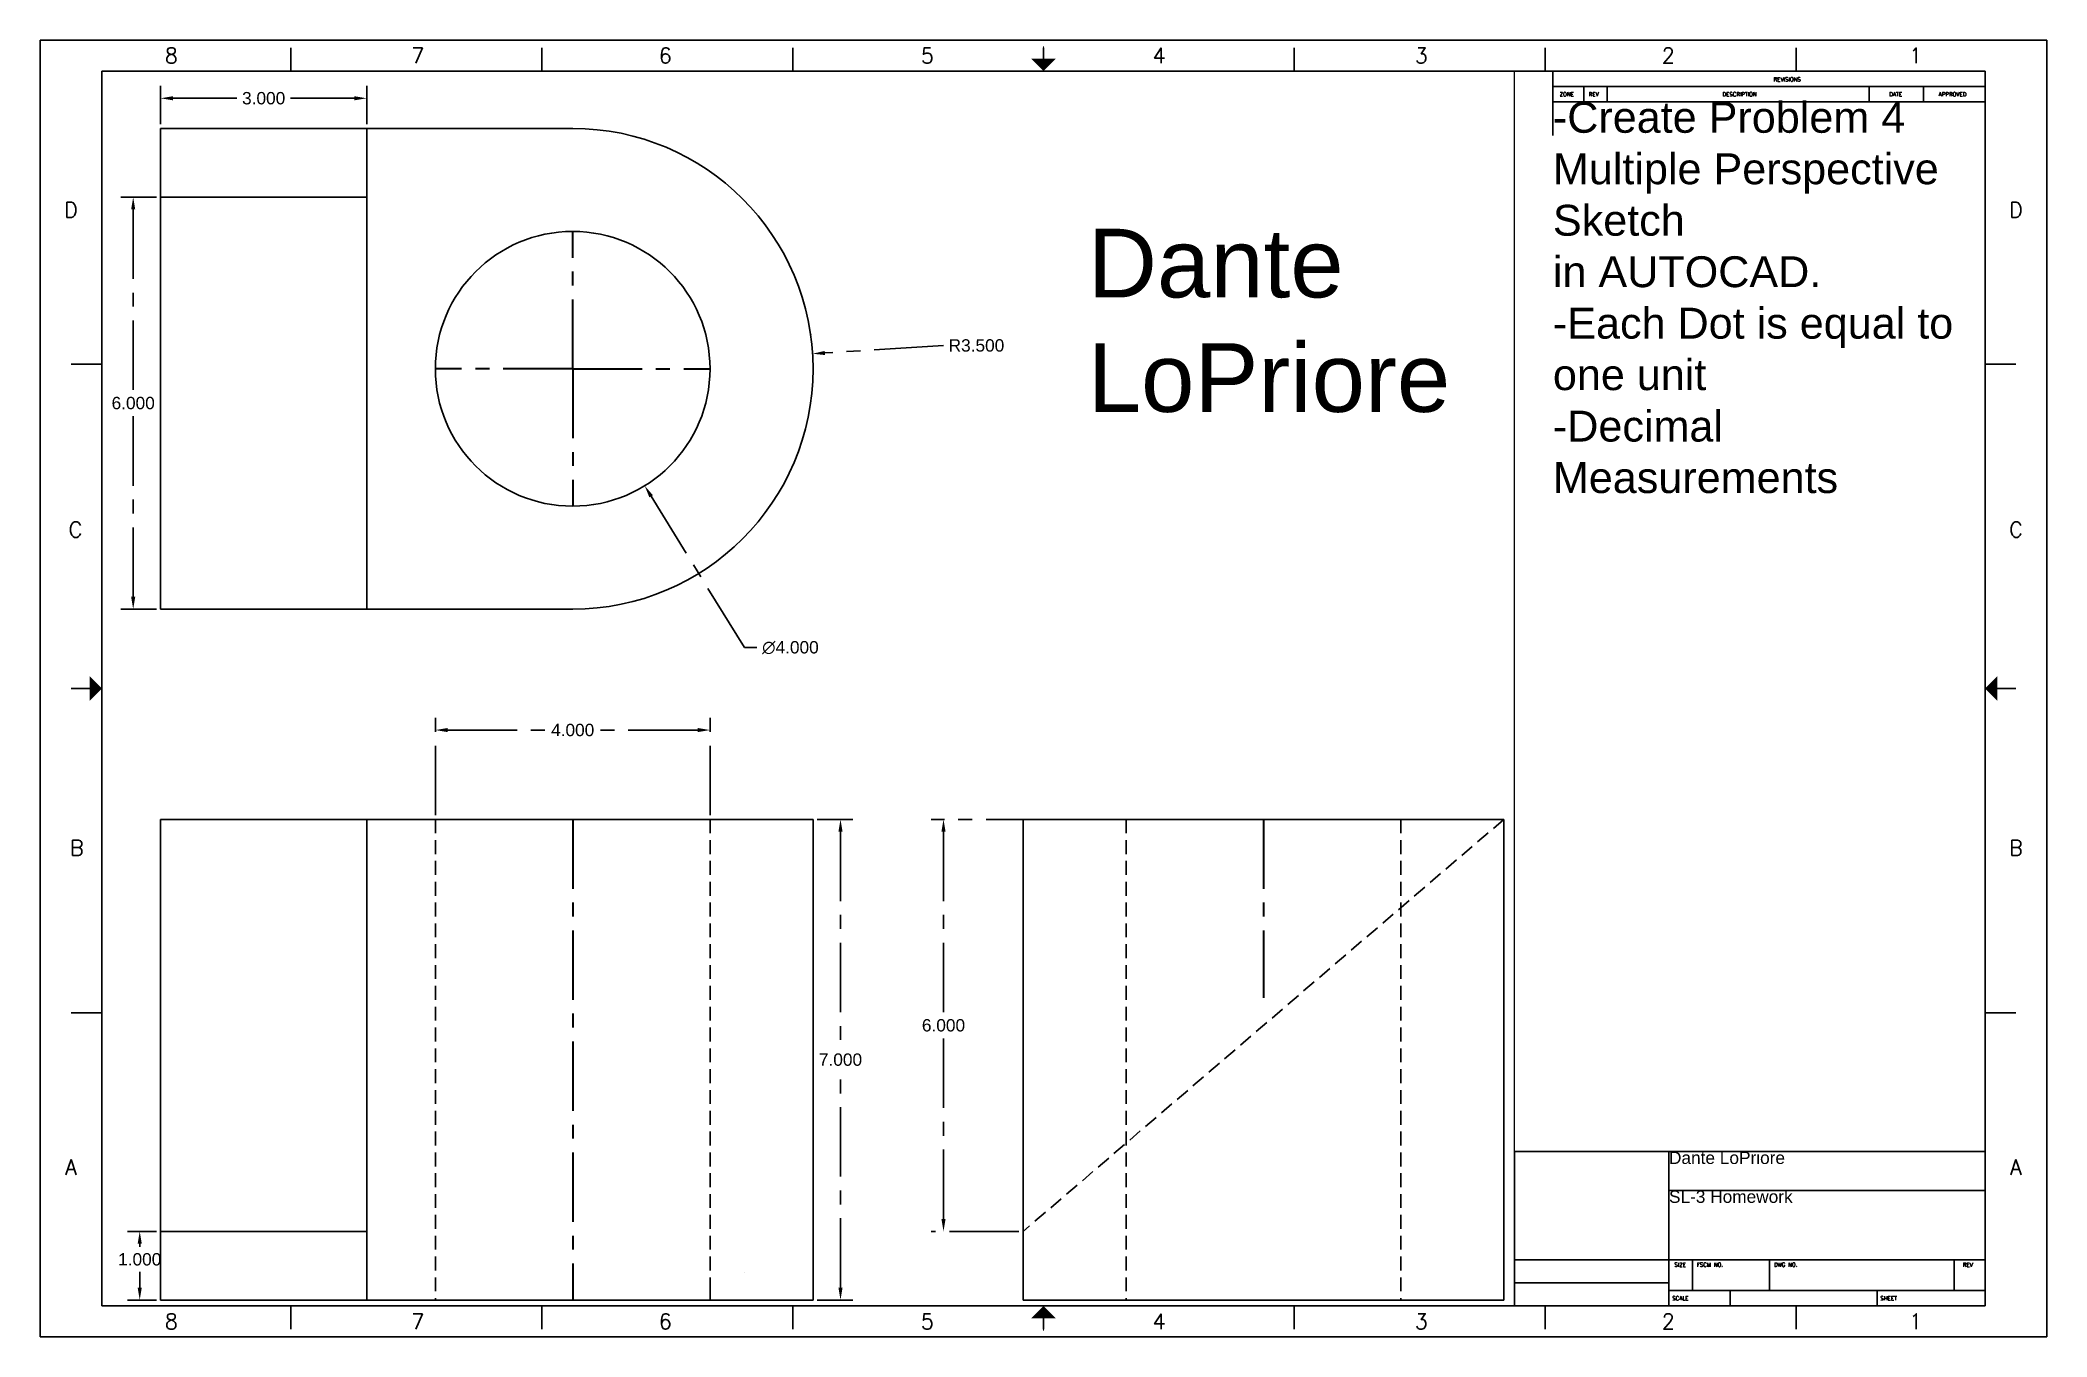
# Paper-space layout 'D-Size Layout' of a CAD drawing. Header units: inches. Extents: x 0 to 32.5, y 0 to 21.
# The model-space entities are those that its viewports show. They can reach past a viewport. Long polylines and large blocks are cut down to what shows.
import ezdxf
from ezdxf.enums import TextEntityAlignment as Align

# ---------------------------------------------------------------- set-up
doc = ezdxf.new("R2010")
doc.units = ezdxf.units.IN
doc.header["$MEASUREMENT"] = 0
doc.linetypes.add('CENTER', pattern=[2, 1.25, -0.25, 0.25, -0.25])
doc.linetypes.add('HIDDEN', pattern=[0.375, 0.25, -0.125])
doc.layers.add('Model-Front', color=7, linetype='Continuous')
doc.layers.add('Title Block', color=7, linetype='Continuous')
doc.styles.add('Roman', font='romans')
doc.styles.get("Standard").update_dxf_attribs({"font": 'Arial.ttf'})
doc.dimstyles.get("Standard").update_dxf_attribs({"dimscale": 0, "dimtxt": 0.18, "dimasz": 0.18, "dimexe": 0.18, "dimexo": 0.0625, "dimgap": 0.09, "dimtad": 0, "dimtih": 1, "dimtoh": 1, "dimdec": 3, "dimzin": 0, "dimdsep": 46, "dimtxsty": 'Standard', "dimcen": 0.09, "dimadec": 0, "dimazin": 0, "dimtfac": 1, "dimtdec": 3, "dimtofl": 0, "dimtmove": 0, "dimatfit": 3, "dimfxl": 1, "dimtolj": 1, "dimtzin": 0, "dimarcsym": 0})

# ---------------------------------------------------------------- blocks, each defined once
blk = doc.blocks.new('ANSI D title block')
at = {"layer": 'Title Block'}
for p, q in [((32.5, 21), (0, 21)), ((0, 21), (0, 0)), ((4.062, 20.5), (4.062, 20.875)), ((8.125, 20.5), (8.125, 20.875)), ((12.188, 20.5), (12.188, 20.875)), ((16.25, 20.5), (16.25, 20.875)), ((20.312, 20.5), (20.312, 20.875)), ((24.375, 20.5), (24.375, 20.875)), ((28.438, 20.5), (28.438, 20.875)), ((32.5, 0), (32.5, 21)), ((32.5, 20.5), (32.5, 20.875)), ((31.5, 20.5), (1, 20.5)), ((1, 20.5), (1, 0.5)), ((24.5, 19.453), (24.5, 20.5)), ((31.5, 0.5), (31.5, 20.5)), ((24.5, 20.25), (31.5, 20.25)), ((25, 20), (25, 20.25)), ((25.38, 20), (25.38, 20.25)), ((29.62, 20), (29.62, 20.25)), ((30.5, 20), (30.5, 20.25)), ((24.5, 20), (31.5, 20)), ((0.5, 15.75), (1, 15.75)), ((32, 15.75), (31.5, 15.75)), ((0.5, 10.5), (1, 10.5)), ((31.5, 10.5), (32, 10.5)), ((0.5, 5.25), (1, 5.25)), ((32, 5.25), (31.5, 5.25)), ((23.88, 3), (31.5, 3)), ((23.88, 0.5), (23.88, 3)), ((26.38, 0.5), (26.38, 3)), ((26.38, 2.37), (31.5, 2.37)), ((23.88, 1.25), (31.5, 1.25)), ((26.76, 0.75), (26.76, 1.25)), ((28.01, 0.75), (28.01, 1.25)), ((31, 0.75), (31, 1.25)), ((23.88, 0.875), (26.38, 0.875)), ((26.38, 0.75), (31.5, 0.75)), ((27.37, 0.5), (27.37, 0.75)), ((29.75, 0.5), (29.75, 0.75)), ((1, 0.5), (31.5, 0.5)), ((4.062, 0.5), (4.062, 0.125)), ((8.125, 0.5), (8.125, 0.125)), ((12.188, 0.5), (12.188, 0.125)), ((16.25, 0.125), (16.25, 0.5)), ((20.312, 0.5), (20.312, 0.125)), ((24.375, 0.5), (24.375, 0.125)), ((28.438, 0.5), (28.438, 0.125)), ((32.5, 0.125), (32.5, 0.5)), ((0, 0), (32.5, 0))]:
    blk.add_line(p, q, dxfattribs=at)
at = {"layer": 'Title Block', "const_width": 0.02}
for points in [[(16.25, 20.9), (16.25, 20.7)], [(0.6, 10.5), (0.8, 10.5)], [(0.6, 10.5), (0.6, 10.5)], [(31.9, 10.5), (31.9, 10.5)], [(16.25, 0.1), (16.25, 0.3)]]:
    blk.add_lwpolyline(points, dxfattribs=at)
at = {"layer": 'Title Block'}
for points in [[(16.05, 20.7), (16.45, 20.7), (16.25, 20.5)], [(0.8, 10.3), (0.8, 10.7), (1, 10.5)], [(31.7, 10.3), (31.7, 10.7), (31.5, 10.5)], [(16.05, 0.3), (16.45, 0.3), (16.25, 0.5)]]:
    blk.add_solid(points, dxfattribs=at)
at = {"color": 0, "style": 'Roman', "flags": 8}
for tag, p in [('FNAME', (-0.05, 6)), ('REVDATE', (-0.05, 3)), ('USER', (-0.05, 0))]:
    blk.add_attdef(tag, p, '', height=0.15, rotation=90, dxfattribs=at)
at = {"layer": 'Title Block', "style": 'Roman'}
for s, p in [('8', (2.125, 20.75)), ('7', (6.119, 20.75)), ('6', (10.125, 20.75)), ('5', (14.369, 20.75)), ('4', (18.125, 20.75)), ('3', (22.369, 20.75)), ('2', (26.369, 20.75)), ('1', (30.375, 20.75)), ('D', (0.5, 18.25)), ('D', (32, 18.25)), ('C', (0.571, 13.073)), ('C', (32, 13.073)), ('B', (0.595, 7.919)), ('B', (32, 7.919)), ('A', (0.5, 2.75)), ('A', (32, 2.75)), ('8', (2.125, 0.25)), ('7', (6.119, 0.25)), ('6', (10.125, 0.25)), ('5', (14.369, 0.25)), ('4', (18.125, 0.25)), ('3', (22.369, 0.25)), ('2', (26.369, 0.25)), ('1', (30.375, 0.25))]:
    blk.add_text(s, height=0.25, dxfattribs=at).set_placement(p, align=Align.MIDDLE_CENTER)
for s, p in [('ZONE', (24.609, 20.09)), ('REV', (25.08, 20.09)), ('DESCRIPTION', (27.246, 20.09)), ('REVISIONS', (28.075, 20.332)), ('DATE', (29.948, 20.09)), ('APPROVED', (30.748, 20.09)), ('SIZE', (26.468, 1.136)), ('FSCM NO.', (26.829, 1.136)), ('DWG NO.', (28.081, 1.136)), ('REV', (31.14, 1.136)), ('SCALE', (26.432, 0.593)), ('SHEET', (29.803, 0.593))]:
    blk.add_text(s, height=0.065, dxfattribs=at).set_placement(p)
blk = doc.blocks.new('*D1')
at = {"layer": 'Defpoints', "color": 0, "linetype": 'CENTER', "transparency": 16777216}
for p in [(3, 17.5), (0, 17.061), (3, 17.061)]:
    blk.add_point(p, dxfattribs=at)
at = {"layer": 'Model-Front', "color": 0, "linetype": 'CENTER', "lineweight": -2, "transparency": 16777216}
for p, q in [((0, 17.123), (0, 17.68)), ((3, 17.123), (3, 17.68)), ((0.18, 17.5), (1.107, 17.5)), ((2.82, 17.5), (1.893, 17.5))]:
    blk.add_line(p, q, dxfattribs=at)
at = {"layer": 'Model-Front', "color": 0, "linetype": 'CENTER', "transparency": 16777216}
for points in [[(0.18, 17.53), (0.18, 17.47), (0, 17.5)], [(2.82, 17.53), (2.82, 17.47), (3, 17.5)]]:
    blk.add_solid(points, dxfattribs=at)
at = {"layer": 'Model-Front', "color": 0, "linetype": 'CENTER', "transparency": 16777216, "insert": (1.5, 17.5), "char_height": 0.18, "attachment_point": 5}
blk.add_mtext('\\A1;3.000', dxfattribs=at)
blk = doc.blocks.new('*D3')
at = {"layer": 'Defpoints', "color": 0, "linetype": 'CENTER', "transparency": 16777216}
for p in [(4.951, 15.264), (7.049, 11.857)]:
    blk.add_point(p, dxfattribs=at)
at = {"layer": 'Model-Front', "color": 0, "linetype": 'CENTER', "lineweight": -2, "transparency": 16777216}
for p, q in [((5.91, 13.561), (6.09, 13.561)), ((6, 13.471), (6, 13.651)), ((8.5, 9.5), (7.143, 11.704)), ((8.68, 9.5), (8.5, 9.5))]:
    blk.add_line(p, q, dxfattribs=at)
at = {"layer": 'Model-Front', "color": 0, "linetype": 'CENTER', "transparency": 16777216}
blk.add_solid([(7.168, 11.72), (7.117, 11.688), (7.049, 11.857)], dxfattribs=at)
at = {"layer": 'Model-Front', "color": 0, "linetype": 'CENTER', "transparency": 16777216, "insert": (9.171, 9.5), "char_height": 0.18, "attachment_point": 5}
blk.add_mtext('\\A1;∅4.000', dxfattribs=at)
blk = doc.blocks.new('*D4')
at = {"layer": 'Defpoints', "color": 0, "linetype": 'CENTER', "transparency": 16777216}
for p in [(9.5, 7), (9.5, 0), (9.9, 0)]:
    blk.add_point(p, dxfattribs=at)
at = {"layer": 'Model-Front', "color": 0, "linetype": 'CENTER', "lineweight": -2, "transparency": 16777216}
for p, q in [((9.562, 7), (10.08, 7)), ((9.9, 6.82), (9.9, 3.682)), ((9.9, 0.18), (9.9, 3.318)), ((9.562, 0), (10.08, 0))]:
    blk.add_line(p, q, dxfattribs=at)
at = {"layer": 'Model-Front', "color": 0, "linetype": 'CENTER', "transparency": 16777216}
for points in [[(9.87, 6.82), (9.93, 6.82), (9.9, 7)], [(9.87, 0.18), (9.93, 0.18), (9.9, 0)]]:
    blk.add_solid(points, dxfattribs=at)
at = {"layer": 'Model-Front', "color": 0, "linetype": 'CENTER', "transparency": 16777216, "insert": (9.9, 3.5), "char_height": 0.18, "attachment_point": 5}
blk.add_mtext('\\A1;7.000', dxfattribs=at)
blk = doc.blocks.new('*D5')
at = {"layer": 'Defpoints', "color": 0, "linetype": 'CENTER', "transparency": 16777216}
for p in [(0, 16.061), (-0.4, 10.061), (0, 10.061)]:
    blk.add_point(p, dxfattribs=at)
at = {"layer": 'Model-Front', "color": 0, "linetype": 'CENTER', "lineweight": -2, "transparency": 16777216}
for p, q in [((-0.062, 16.061), (-0.58, 16.061)), ((-0.4, 15.881), (-0.4, 13.242)), ((-0.4, 10.241), (-0.4, 12.879)), ((-0.062, 10.061), (-0.58, 10.061))]:
    blk.add_line(p, q, dxfattribs=at)
at = {"layer": 'Model-Front', "color": 0, "linetype": 'CENTER', "transparency": 16777216}
for points in [[(-0.43, 15.881), (-0.37, 15.881), (-0.4, 16.061)], [(-0.43, 10.241), (-0.37, 10.241), (-0.4, 10.061)]]:
    blk.add_solid(points, dxfattribs=at)
at = {"layer": 'Model-Front', "color": 0, "linetype": 'CENTER', "transparency": 16777216, "insert": (-0.4, 13.061), "char_height": 0.18, "attachment_point": 5}
blk.add_mtext('\\A1;6.000', dxfattribs=at)
blk = doc.blocks.new('*D7')
at = {"layer": 'Defpoints', "color": 0, "linetype": 'CENTER', "transparency": 16777216}
for p in [(9.493, 13.78), (6, 13.561)]:
    blk.add_point(p, dxfattribs=at)
at = {"layer": 'Model-Front', "color": 0, "linetype": 'CENTER', "lineweight": -2, "transparency": 16777216}
for p, q in [((11.4, 13.9), (9.673, 13.791)), ((5.91, 13.561), (6.09, 13.561)), ((6, 13.471), (6, 13.651))]:
    blk.add_line(p, q, dxfattribs=at)
at = {"layer": 'Model-Front', "color": 0, "linetype": 'CENTER', "transparency": 16777216}
blk.add_solid([(9.671, 13.821), (9.675, 13.761), (9.493, 13.78)], dxfattribs=at)
at = {"layer": 'Model-Front', "color": 0, "linetype": 'CENTER', "transparency": 16777216, "insert": (11.88, 13.9), "char_height": 0.18, "attachment_point": 5}
blk.add_mtext('\\A1;R3.500', dxfattribs=at)
blk = doc.blocks.new('*D9')
at = {"layer": 'Defpoints', "color": 0, "linetype": 'CENTER', "transparency": 16777216}
for p in [(0, 1), (-0.305, 0), (0, 0)]:
    blk.add_point(p, dxfattribs=at)
at = {"layer": 'Model-Front', "color": 0, "linetype": 'CENTER', "lineweight": -2, "transparency": 16777216}
for p, q in [((-0.062, 1), (-0.485, 1)), ((-0.305, 0.82), (-0.305, 0.774)), ((-0.305, 0.18), (-0.305, 0.41)), ((-0.062, 0), (-0.485, 0))]:
    blk.add_line(p, q, dxfattribs=at)
at = {"layer": 'Model-Front', "color": 0, "linetype": 'CENTER', "transparency": 16777216}
for points in [[(-0.335, 0.82), (-0.275, 0.82), (-0.305, 1)], [(-0.335, 0.18), (-0.275, 0.18), (-0.305, 0)]]:
    blk.add_solid(points, dxfattribs=at)
at = {"layer": 'Model-Front', "color": 0, "linetype": 'CENTER', "transparency": 16777216, "insert": (-0.305, 0.592), "char_height": 0.18, "attachment_point": 5}
blk.add_mtext('\\A1;1.000', dxfattribs=at)
blk = doc.blocks.new('*D10')
at = {"layer": 'Defpoints', "color": 0, "linetype": 'CENTER', "transparency": 16777216}
for p in [(11.4, 7), (19.561, 7), (12.561, 1)]:
    blk.add_point(p, dxfattribs=at)
at = {"layer": 'Model-Front', "color": 0, "linetype": 'CENTER', "lineweight": -2, "transparency": 16777216}
for p, q in [((19.498, 7), (11.22, 7)), ((11.4, 6.82), (11.4, 4.182)), ((11.4, 1.18), (11.4, 3.818)), ((12.498, 1), (11.22, 1))]:
    blk.add_line(p, q, dxfattribs=at)
at = {"layer": 'Model-Front', "color": 0, "linetype": 'CENTER', "transparency": 16777216}
for points in [[(11.37, 6.82), (11.43, 6.82), (11.4, 7)], [(11.37, 1.18), (11.43, 1.18), (11.4, 1)]]:
    blk.add_solid(points, dxfattribs=at)
at = {"layer": 'Model-Front', "color": 0, "linetype": 'CENTER', "transparency": 16777216, "insert": (11.4, 4), "char_height": 0.18, "attachment_point": 5}
blk.add_mtext('\\A1;6.000', dxfattribs=at)
blk = doc.blocks.new('*D11')
at = {"layer": 'Defpoints', "color": 0, "linetype": 'CENTER', "transparency": 16777216}
for p in [(8, 8.3), (4, 7), (8, 7)]:
    blk.add_point(p, dxfattribs=at)
at = {"layer": 'Model-Front', "color": 0, "linetype": 'CENTER', "lineweight": -2, "transparency": 16777216}
for p, q in [((4, 7.062), (4, 8.48)), ((8, 7.062), (8, 8.48)), ((4.18, 8.3), (5.603, 8.3)), ((7.82, 8.3), (6.397, 8.3))]:
    blk.add_line(p, q, dxfattribs=at)
at = {"layer": 'Model-Front', "color": 0, "linetype": 'CENTER', "transparency": 16777216}
for points in [[(4.18, 8.33), (4.18, 8.27), (4, 8.3)], [(7.82, 8.33), (7.82, 8.27), (8, 8.3)]]:
    blk.add_solid(points, dxfattribs=at)
at = {"layer": 'Model-Front', "color": 0, "linetype": 'CENTER', "transparency": 16777216, "insert": (6, 8.3), "char_height": 0.18, "attachment_point": 5}
blk.add_mtext('\\A1;4.000', dxfattribs=at)

msp = doc.modelspace()

# ---------------------------------------------------------------- linework, layer by layer
at = {"layer": 'Model-Front', "color": 250}
for p, q in [((0, 16.0606), (0, 17.0606)), ((0, 17.0606), (3, 17.0606)), ((0, 17.0606), (0, 17.0606)), ((3, 17.0606), (3, 16.0606)), ((3, 17.0606), (6, 17.0606)), ((0, 10.0606), (0, 16.0606)), ((0, 16.0606), (3, 16.0606)), ((3, 16.0606), (3, 10.0606)), ((0, 10.0606), (0, 13.5606)), ((3, 10.0606), (0, 10.0606)), ((6, 10.0606), (3, 10.0606)), ((9.5, 7), (0, 7)), ((0, 7), (0, 0)), ((3, 1), (3, 7)), ((9.5, 7), (9.5, 0)), ((12.5606, 7), (12.5606, 0)), ((12.5606, 7), (19.5606, 7)), ((19.5606, 7), (19.5606, 0)), ((3, 1), (0, 1)), ((3, 0), (3, 1)), ((8, 0.3), (8, 0.1)), ((8.5, 0.4), (8.5, 0.4)), ((6, 0), (0, 0)), ((0, 0), (3, 0)), ((4, 0), (6, 0)), ((9.5, 0), (6, 0)), ((8, 0.1), (8, 0)), ((9.5, 0), (9.5, 0)), ((12.5606, 0), (19.5606, 0))]:
    msp.add_line(p, q, dxfattribs=at)
at = {"layer": 'Model-Front', "color": 3, "linetype": 'CENTER', "lineweight": 30}
for p, q in [((6, 13.5606), (6, 15.5606)), ((6, 13.5606), (4, 13.5606)), ((6, 13.5606), (6, 13.5606)), ((6, 13.5606), (6, 13.5606)), ((6, 13.5606), (8, 13.5606)), ((6, 13.5606), (6, 11.5606)), ((6, 13.5606), (6, 13.5606)), ((6, 7), (6, 0)), ((16.0606, 7), (16.0606, 4.4))]:
    msp.add_line(p, q, dxfattribs=at)
at = {"layer": 'Model-Front'}
msp.add_line((6, 13.5606), (6, 13.5606), dxfattribs=at)
msp.add_line((6, 13.5606), (6, 13.5606), dxfattribs=at)
msp.add_line((6, 13.5606), (6, 13.5606), dxfattribs=at)
msp.add_line((6, 13.5606), (6, 13.5606), dxfattribs=at)
msp.add_line((6, 13.5606), (6, 13.5606), dxfattribs=at)
at = {"layer": 'Model-Front', "color": 1, "linetype": 'HIDDEN'}
for p, q in [((4, 7), (4, 0)), ((8, 7), (8, 0.3)), ((19.5606, 7), (12.5606, 1)), ((14.0606, 7), (14.0606, 0)), ((18.0606, 7), (18.0606, 0))]:
    msp.add_line(p, q, dxfattribs=at)
at = {"layer": 'Model-Front', "color": 250}
msp.add_circle((6, 13.5606), 2, dxfattribs=at)
msp.add_arc((6, 13.5606), 3.5, 270, 90, dxfattribs=at)
at = {"layer": 'Model-Front'}
msp.add_point((9.464, 14.0611), dxfattribs=at)

# ---------------------------------------------------------------- texts
at = {"layer": 'Model-Front', "linetype": 'CENTER', "insert": (13.5, 15.6), "char_height": 1, "attachment_point": 1}
msp.add_mtext_dynamic_manual_height_columns('{\\C5;Dante \\PLoPriore}', width=5.8, gutter_width=1, heights=[0], dxfattribs=at)

# ---------------------------------------------------------------- dimensions: what is measured, and where the dimension line sits
at = {"layer": 'Model-Front', "linetype": 'CENTER'}
for base, p1, p2, picture, middle in [((3, 17.5), (0, 17.0606), (3, 17.0606), '*D1', (1.5, 17.5)), ((8, 8.3), (4, 7), (8, 7), '*D11', (6, 8.3))]:
    dim = msp.add_linear_dim(base=base, p1=p1, p2=p2, dimstyle='Standard', override={"dimscale": 1}, dxfattribs=at)
    dim.commit()
    dim.dimension.update_dxf_attribs({"geometry": picture, "text_midpoint": middle})
for base, p1, p2, picture, middle in [((-0.4, 10.0606), (0, 16.0606), (0, 10.0606), '*D5', (-0.4, 13.0606)), ((9.9, 0), (9.5, 7), (9.5, 0), '*D4', (9.9, 3.5)), ((11.4, 7), (12.5606, 1), (19.5606, 7), '*D10', (11.4, 4))]:
    dim = msp.add_linear_dim(base=base, p1=p1, p2=p2, angle=90, dimstyle='Standard', override={"dimscale": 1}, dxfattribs=at)
    dim.commit()
    dim.dimension.update_dxf_attribs({"geometry": picture, "text_midpoint": middle})
dim = msp.add_diameter_dim_2p(p1=(4.9514, 15.2637), p2=(7.0486, 11.8575), dimstyle='Standard', override={"dimscale": 1}, dxfattribs=at)
dim.commit()
dim.dimension.update_dxf_attribs({"geometry": '*D3', "text_midpoint": (9.1713, 9.5), "dimtype": 163})
dim = msp.add_radius_dim(center=(6, 13.5606), mpoint=(9.4931, 13.7801), dimstyle='Standard', override={"dimscale": 1}, dxfattribs=at)
dim.commit()
dim.dimension.update_dxf_attribs({"geometry": '*D7', "text_midpoint": (11.4, 13.9), "dimtype": 164})
dim = msp.add_linear_dim(base=(-0.3051, 0), p1=(0, 1), p2=(0, 0), angle=90, dimstyle='Standard', override={"dimscale": 1}, dxfattribs=at)
dim.commit()
dim.dimension.update_dxf_attribs({"geometry": '*D9', "text_midpoint": (-0.3051, 0.5919), "dimtype": 160})

psp = doc.layouts.new('D-Size Layout')

# ---------------------------------------------------------------- block references
at = {"layer": 'Title Block'}
psp.add_blockref('ANSI D title block', (0, 0), dxfattribs=at)

# ---------------------------------------------------------------- texts
at = {"layer": 'Model-Front', "linetype": 'CENTER', "attachment_point": 1}
for s, width, heights, insert, char_height in [('{\\C5;-Create Problem 4 Multiple Perspective Sketch\\Pin AUTOCAD. \\P-Each Dot is equal to one unit \\P-Decimal Measurements}', 6.62358, [7.655], (24.5, 20), 0.5), ('{\\C5;Dante LoPriore }', 5.12, [0], (26.38, 3), 0.2), ('{\\C5;SL-3 Homework }', 5.12, [0], (26.38, 2.37), 0.2)]:
    psp.add_mtext_dynamic_manual_height_columns(s, width=width, gutter_width=1, heights=heights, dxfattribs=dict(at, insert=insert, char_height=char_height))

# ---------------------------------------------------------------- viewports
at = {"layer": 'Model-Front', "color": 3, "linetype": 'CENTER', "lineweight": 30}
psp.add_viewport(center=(12.44, 10.5), size=(22.88, 20), view_center_point=(9.4305, 8.9052), view_height=17.983319, dxfattribs=at)

doc.saveas('drawing.dxf')
